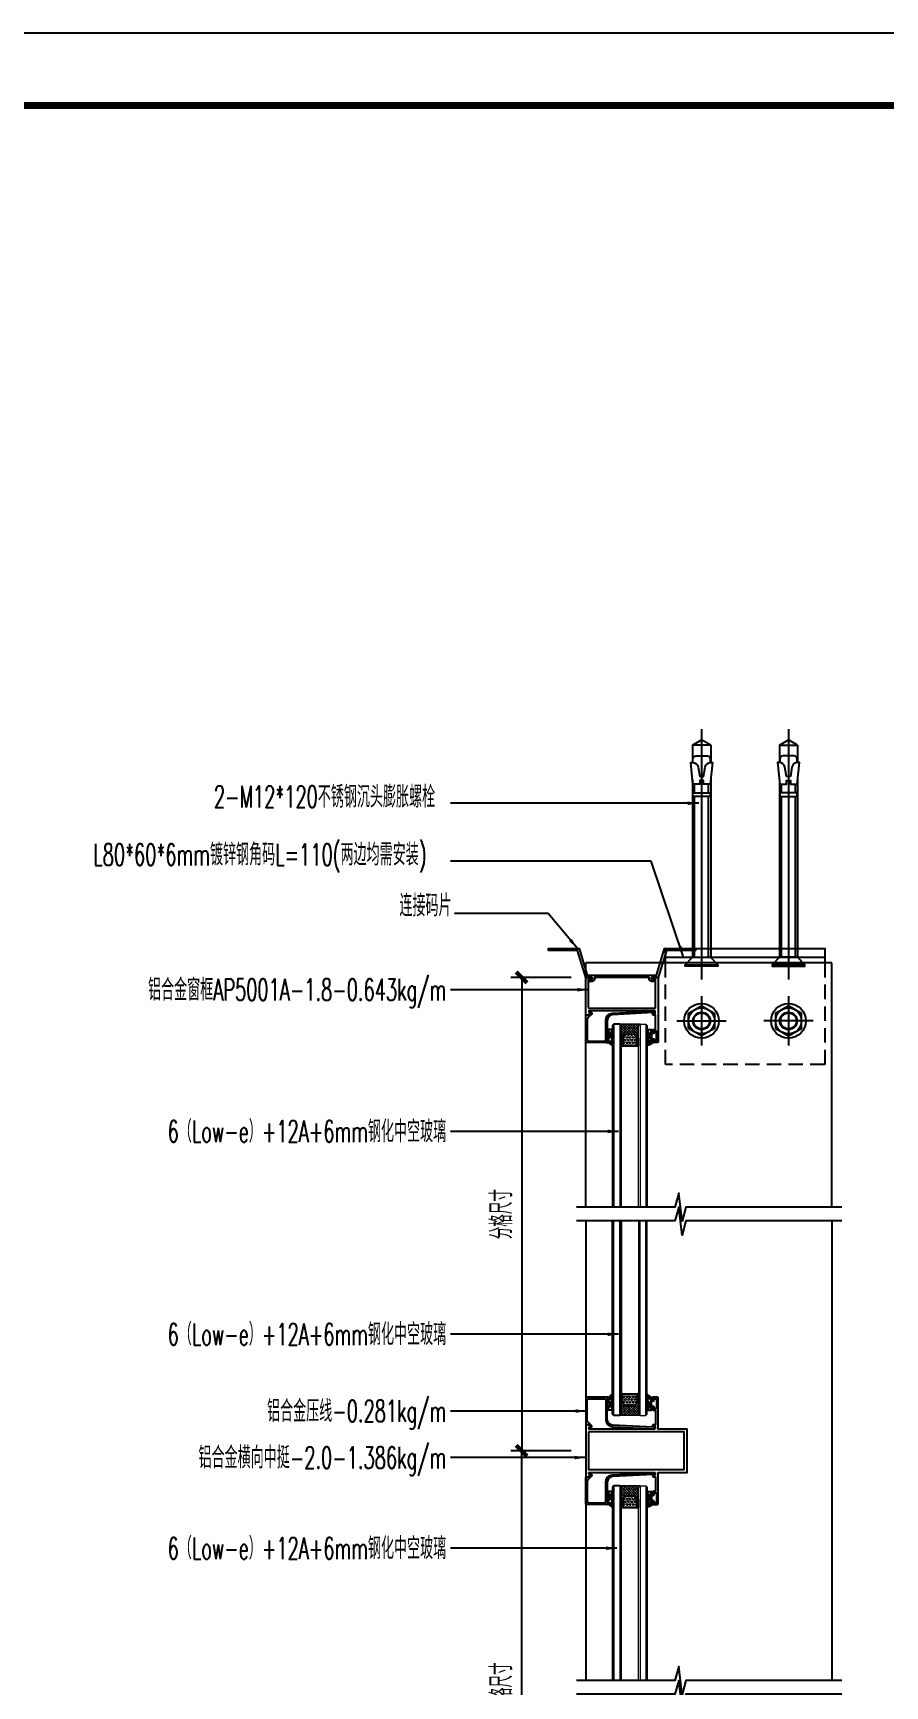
# Model space of a CAD drawing. Extents: x 6843040 to 15500510, y -6507076 to -4940511.
# Drawn here: x 7941657 to 7942245, y -6294146 to -6293005 of the extents above; entities that cross this region are included whole.
import ezdxf
from ezdxf.enums import TextEntityAlignment as Align

# ---------------------------------------------------------------- set-up
doc = ezdxf.new("R2010")
doc.units = 0
doc.header["$LTSCALE"] = 1000
doc.header["$MEASUREMENT"] = 0
for name, pattern in [('CENTER', [50.8, 31.75, -6.35, 6.35, -6.35]), ('DASHED', [0.75, 0.5, -0.25]), ('HIDDEN', [0.375, 0.25, -0.125]), ('LG', [4.1, 4, 0.1])]:
    doc.linetypes.add(name, pattern=pattern)
for name, color, linetype in [('A-SCREW', 241, 'Continuous'), ('GC', 3, 'Continuous'), ('LT-dim 1', 3, 'Continuous'), ('LT-dim 5', 3, 'Continuous'), ('LT-截断线', 1, 'Continuous'), ('LT-文字标注', 7, 'Continuous'), ('LT-紧固件', 253, 'Continuous'), ('PUB_TITLE', 4, 'Continuous'), ('XC', 61, 'Continuous'), ('XINGCAI', 4, 'LG'), ('XX', 8, 'DASHED')]:
    doc.layers.add(name, color=color, linetype=linetype)
for name, color, linetype, lineweight in [('Gasket（胶类）', 5, 'Continuous', 9), ('Glass-V（玻璃投影线）', 183, 'Continuous', 9), ('Glass（玻璃截面线）', 200, 'Continuous', 20), ('Hatch（填充）', 8, 'Continuous', 5), ('KSD-Glass(玻璃)', 10, 'Continuous', 25), ('KSD-Hatch（填充）', 8, 'Continuous', 5)]:
    doc.layers.add(name, color=color, linetype=linetype, lineweight=lineweight)
doc.styles.add('LT-dim', font='romans.shx', dxfattribs={"width": 0.7, "bigfont": 'hztxt.shx'})
doc.styles.add('LT-文字标注', font='romans.shx', dxfattribs={"width": 0.8, "bigfont": 'gbhzfs.shx'})
doc.styles.get("Standard").update_dxf_attribs({"font": 'gbenor.shx', "bigfont": 'gbcbig.shx'})
doc.dimstyles.new('LT-dim 5', dxfattribs={"dimscale": 5, "dimtxt": 3, "dimasz": 1.5, "dimexe": 1.5, "dimexo": 2, "dimgap": 0.8, "dimtad": 1, "dimdec": 0, "dimrnd": 1, "dimdsep": 46, "dimtxsty": 'LT-dim', "dimblk": 'ARCHTICK', "dimblk1": 'ARCHTICK', "dimblk2": 'ARCHTICK', "dimsah": 1, "dimcen": 2, "dimclrd": 256, "dimclre": 256, "dimclrt": 7, "dimazin": 0, "dimtfac": 1, "dimtix": 1, "dimtmove": 2, "dimatfit": 0, "dimfxl": 1, "dimtvp": 1, "dimarcsym": 1})
doc.dimstyles.new('LT-引线 5', dxfattribs={"dimscale": 5, "dimtxt": 3, "dimasz": 1.5, "dimexe": 1.5, "dimexo": 2, "dimgap": 0.8, "dimtad": 1, "dimdec": 0, "dimrnd": 1, "dimdsep": 46, "dimtxsty": 'Standard', "dimblk": 'ARCHTICK', "dimblk1": 'ARCHTICK', "dimblk2": 'ARCHTICK', "dimsah": 1, "dimcen": 2, "dimclrd": 256, "dimclre": 256, "dimclrt": 7, "dimazin": 0, "dimtfac": 1, "dimtix": 1, "dimtmove": 2, "dimatfit": 0, "dimfxl": 1, "dimtvp": 1, "dimarcsym": 1})
pattern_1 = [(225, (9184552.8215, -6708093.8043), (-0.5051394068, -1.852177825), [2.38125, -0.47625, 0, -0.47625])]
pattern_2 = [(315, (-1793154.78164, 874143.7932), (-0.36828478187, -0.36828478187), []), (225, (-1793154.78164, 874143.7932), (-0.36828478187, 0.36828478187), [])]
pattern_3 = [(45, (-1793154.78164, -874110.7532), (-0.36828478187, 0.36828478187), []), (135, (-1793154.78164, -874110.7532), (-0.36828478187, -0.36828478187), [])]
pattern_4 = [(315, (8342206.9807, -4952828.3681), (1.852177825, -0.5051394068), [2.38125, -0.47625, 0, -0.47625])]
pattern_5 = [(315, (8342206.9807, -4952509.6546), (1.852177825, -0.5051394068), [2.38125, -0.47625, 0, -0.47625])]

# ---------------------------------------------------------------- blocks, each defined once
blk = doc.blocks.new('_ArchTick')
at = {"color": 0, "linetype": 'ByBlock', "const_width": 0.4}
blk.add_lwpolyline([(-0.5, -0.5), (0.5, 0.5)], dxfattribs=at)
blk = doc.blocks.new('*D155')
at = {"layer": 'Defpoints', "color": 0, "transparency": 16777216}
for p in [(7941994.6, -6293983.2), (7942038.8, -6293983.2), (7942038.8, -6294309.9)]:
    blk.add_point(p, dxfattribs=at)
at = {"layer": 'LT-dim 5', "lineweight": -2, "transparency": 16777216}
for p, q in [((7942028.8, -6293983.2), (7941987.1, -6293983.2)), ((7941994.6, -6294309.9), (7941994.6, -6293983.2)), ((7942028.8, -6294309.9), (7941987.1, -6294309.9))]:
    blk.add_line(p, q, dxfattribs=at)
at = {"layer": 'LT-dim 5', "lineweight": -2, "transparency": 16777216, "xscale": 7.5, "yscale": 7.5, "zscale": 7.5}
for p, rotation in [((7941994.6, -6293983.2), 90), ((7941994.6, -6294309.9), 270)]:
    blk.add_blockref('_ArchTick', p, dxfattribs=dict(at, rotation=rotation))
at = {"layer": 'LT-dim 5', "color": 40, "transparency": 16777216, "insert": (7941980.6, -6294146.6), "char_height": 15, "attachment_point": 5, "rotation": 90, "style": 'LT-文字标注'}
blk.add_mtext('分格尺寸', dxfattribs=at)
blk = doc.blocks.new('*D156')
at = {"layer": 'Defpoints', "color": 0, "transparency": 16777216}
for p in [(7942038.8, -6293656.5), (7941994.6, -6293983.2), (7942038.8, -6293983.2)]:
    blk.add_point(p, dxfattribs=at)
at = {"layer": 'LT-dim 5', "lineweight": -2, "transparency": 16777216}
for p, q in [((7942028.8, -6293656.5), (7941987.1, -6293656.5)), ((7941994.6, -6293656.5), (7941994.6, -6293983.2)), ((7942028.8, -6293983.2), (7941987.1, -6293983.2))]:
    blk.add_line(p, q, dxfattribs=at)
at = {"layer": 'LT-dim 5', "lineweight": -2, "transparency": 16777216, "xscale": 7.5, "yscale": 7.5, "zscale": 7.5}
for p, rotation in [((7941994.6, -6293656.5), 90), ((7941994.6, -6293983.2), 270)]:
    blk.add_blockref('_ArchTick', p, dxfattribs=dict(at, rotation=rotation))
at = {"layer": 'LT-dim 5', "color": 40, "transparency": 16777216, "insert": (7941980.6, -6293819.9), "char_height": 15, "attachment_point": 5, "rotation": 90, "style": 'LT-文字标注'}
blk.add_mtext('分格尺寸', dxfattribs=at)
blk = doc.blocks.new('LT-BLK-20240726220731', base_point=(1166113.37, -432586.31))
at = {"layer": 'LT-紧固件', "linetype": 'HIDDEN', "ltscale": 10}
for p, q in [((1166109.17, -432484.54), (1166113.37, -432482.11)), ((1166117.57, -432484.54), (1166113.37, -432482.11)), ((1166109.17, -432484.54), (1166109.17, -432492.54)), ((1166117.57, -432484.54), (1166109.17, -432484.54)), ((1166117.57, -432484.54), (1166117.57, -432492.54)), ((1166109.17, -432500.54), (1166109.17, -432582.11)), ((1166117.57, -432500.54), (1166117.57, -432582.11))]:
    blk.add_line(p, q, dxfattribs=at)
at = {"layer": 'LT-紧固件', "color": 1, "linetype": 'CENTER', "ltscale": 10}
blk.add_line((1166113.37, -432477.28), (1166113.37, -432592.5), dxfattribs=at)
at = {"layer": 'LT-紧固件', "linetype": 'ByBlock'}
for p, q in [((1166110.12, -432506.54), (1166110.12, -432502.54)), ((1166116.62, -432506.54), (1166116.62, -432502.54)), ((1166110.12, -432582.11), (1166110.12, -432508.27)), ((1166116.62, -432582.11), (1166116.62, -432508.27)), ((1166109.15, -432582.11), (1166117.6, -432582.11))]:
    blk.add_line(p, q, dxfattribs=at)
at = {"layer": 'LT-紧固件', "linetype": 'ByBlock', "ltscale": 5}
blk.add_line((1166105.84, -432585.65), (1166120.91, -432585.65), dxfattribs=at)
at = {"layer": 'LT-紧固件', "linetype": 'ByBlock'}
blk.add_lwpolyline([(1166109.37, -432492.54), (1166109.37, -432490.87, -0.414214), (1166110.71, -432489.54), (1166116.04, -432489.54, -0.414214), (1166117.37, -432490.87), (1166117.37, -432492.54)], format="xyb", dxfattribs=at)
blk.add_lwpolyline([(1166112.51, -432499.07), (1166114.24, -432499.07), (1166114.99, -432494.75, -0.364755), (1166117.62, -432492.54), (1166118.37, -432492.54), (1166117.37, -432502.54), (1166114.24, -432502.54), (1166114.24, -432500.8), (1166112.51, -432500.8), (1166112.51, -432502.54), (1166109.37, -432502.54), (1166108.37, -432492.54), (1166109.13, -432492.54, -0.364755), (1166111.76, -432494.75)], format="xyb", close=True, dxfattribs=at)
blk.add_lwpolyline([(1166117.37, -432506.54), (1166117.37, -432508.27), (1166109.37, -432508.27), (1166109.37, -432506.54)], close=True, dxfattribs=at)
at = {"layer": 'LT-紧固件', "linetype": 'ByBlock', "ltscale": 5}
blk.add_lwpolyline([(1166109.21, -432582.11), (1166117.54, -432582.11), (1166120.91, -432585.65), (1166120.91, -432586.31), (1166105.84, -432586.31), (1166105.84, -432585.65)], close=True, dxfattribs=at)
blk = doc.blocks.new('HILTI HSA & HDA-T & HSL-3 ANCHOR1')
at = {"layer": 'LT-dim 5', "xscale": 1.7, "yscale": 1.7, "zscale": 1.7, "rotation": 180}
blk.add_blockref('LT-BLK-20240726220731', (0, 7.1), dxfattribs=at)
blk = doc.blocks.new('*U148')
at = {"layer": 'Hatch（填充）'}
h = blk.add_hatch(dxfattribs=at)
h.set_pattern_fill('ANSI37', color=256, scale=10, style=0)
h.paths.add_polyline_path([(-6.8, 20.4), (-9.3, 21.7), (-9.3, 22.5), (-1, 22.5), (0, 23.5), (0, 9.5), (-1, 10.5), (-9.3, 10.5), (-9.3, 11.4), (-6.8, 12.6)])
h = blk.add_hatch(dxfattribs=at)
h.set_pattern_fill('ANSI37', color=256, scale=4.166667, angle=180, style=0)
h.set_pattern_definition(pattern_2)
h.paths.add_polyline_path([(-15.2, 22.5), (-9.3, 22.5), (-9.3, 21.7), (-15.2, 21.7)])
h = blk.add_hatch(dxfattribs=at)
h.set_pattern_fill('HEX', color=256, scale=5, style=0)
h.paths.add_polyline_path([(-7.2, 20.2), (-7.2, 12.9), (-9.4, 11.8), (-14.7, 11.8), (-14.7, 21.3), (-9.4, 21.3)])
h = blk.add_hatch(dxfattribs=at)
h.set_pattern_fill('ANSI37', color=256, scale=4.166667, angle=180, style=0)
h.set_pattern_definition(pattern_3)
h.paths.add_polyline_path([(-15.2, 10.5), (-9.3, 10.5), (-9.3, 11.4), (-15.2, 11.4)])
at = {"layer": 'Gasket（胶类）'}
for points in [[(-6.8, 20.4), (-9.3, 21.7), (-9.3, 22.5), (-1, 22.5), (0, 23.5), (0, 9.5), (-1, 10.5), (-9.3, 10.5), (-9.3, 11.4), (-6.8, 12.6)], [(-15.2, 22.5), (-15.2, 21.7), (-9.3, 21.7), (-9.3, 22.5)], [(-6.8, 20.4), (-6.8, 12.6), (-9.3, 11.4), (-15.2, 11.4), (-15.2, 21.7), (-9.3, 21.7)], [(-7.2, 20.2), (-7.2, 12.9), (-9.4, 11.8), (-14.7, 11.8), (-14.7, 21.3), (-9.4, 21.3)], [(-15.2, 10.5), (-15.2, 11.4), (-9.3, 11.4), (-9.3, 10.5)]]:
    blk.add_lwpolyline(points, close=True, dxfattribs=at)
at = {"layer": 'Glass-V（玻璃投影线）'}
for p, q in [((0, 27.5), (-134.3, 27.5)), ((0, 23.5), (-134.3, 23.5))]:
    blk.add_line(p, q, dxfattribs=at)
at = {"layer": 'Glass（玻璃截面线）'}
blk.add_lwpolyline([(-134.3, 22.5), (-1, 22.5), (0, 23.5), (0, 27.5), (-1, 28.5), (-134.3, 28.5)], dxfattribs=at)
at = {"layer": 'KSD-Glass(玻璃)'}
blk.add_lwpolyline([(-134.3, 10.5), (-1, 10.5), (0, 9.5), (0, 5.5), (-1, 4.5), (-134.3, 4.5)], dxfattribs=at)
at = {"layer": 'KSD-Hatch（填充）'}
for p, q in [((0, 9.5), (-134.3, 9.5)), ((0, 5.5), (-134.3, 5.5))]:
    blk.add_line(p, q, dxfattribs=at)
blk = doc.blocks.new('*U144')
at = {"layer": 'Hatch（填充）'}
h = blk.add_hatch(dxfattribs=at)
h.set_pattern_fill('ANSI37', color=256, scale=10, style=0)
h.paths.add_polyline_path([(-6.8, 20.4), (-9.3, 21.7), (-9.3, 22.5), (-1, 22.5), (0, 23.5), (0, 9.5), (-1, 10.5), (-9.3, 10.5), (-9.3, 11.4), (-6.8, 12.6)])
h = blk.add_hatch(dxfattribs=at)
h.set_pattern_fill('ANSI37', color=256, scale=4.166667, angle=180, style=0)
h.set_pattern_definition(pattern_2)
h.paths.add_polyline_path([(-15.2, 22.5), (-9.3, 22.5), (-9.3, 21.7), (-15.2, 21.7)])
h = blk.add_hatch(dxfattribs=at)
h.set_pattern_fill('HEX', color=256, scale=5, style=0)
h.paths.add_polyline_path([(-7.2, 20.2), (-7.2, 12.9), (-9.4, 11.8), (-14.7, 11.8), (-14.7, 21.3), (-9.4, 21.3)])
h = blk.add_hatch(dxfattribs=at)
h.set_pattern_fill('ANSI37', color=256, scale=4.166667, angle=180, style=0)
h.set_pattern_definition(pattern_3)
h.paths.add_polyline_path([(-15.2, 10.5), (-9.3, 10.5), (-9.3, 11.4), (-15.2, 11.4)])
at = {"layer": 'Gasket（胶类）'}
for points in [[(-6.8, 20.4), (-9.3, 21.7), (-9.3, 22.5), (-1, 22.5), (0, 23.5), (0, 9.5), (-1, 10.5), (-9.3, 10.5), (-9.3, 11.4), (-6.8, 12.6)], [(-15.2, 22.5), (-15.2, 21.7), (-9.3, 21.7), (-9.3, 22.5)], [(-6.8, 20.4), (-6.8, 12.6), (-9.3, 11.4), (-15.2, 11.4), (-15.2, 21.7), (-9.3, 21.7)], [(-7.2, 20.2), (-7.2, 12.9), (-9.4, 11.8), (-14.7, 11.8), (-14.7, 21.3), (-9.4, 21.3)], [(-15.2, 10.5), (-15.2, 11.4), (-9.3, 11.4), (-9.3, 10.5)]]:
    blk.add_lwpolyline(points, close=True, dxfattribs=at)
at = {"layer": 'Glass-V（玻璃投影线）'}
for p, q in [((0, 27.5), (-126.3, 27.5)), ((0, 23.5), (-126.3, 23.5))]:
    blk.add_line(p, q, dxfattribs=at)
at = {"layer": 'Glass（玻璃截面线）'}
blk.add_lwpolyline([(-126.3, 22.5), (-1, 22.5), (0, 23.5), (0, 27.5), (-1, 28.5), (-126.3, 28.5)], dxfattribs=at)
at = {"layer": 'KSD-Glass(玻璃)'}
blk.add_lwpolyline([(-126.3, 10.5), (-1, 10.5), (0, 9.5), (0, 5.5), (-1, 4.5), (-126.3, 4.5)], dxfattribs=at)
at = {"layer": 'KSD-Hatch（填充）'}
for p, q in [((0, 9.5), (-126.3, 9.5)), ((0, 5.5), (-126.3, 5.5))]:
    blk.add_line(p, q, dxfattribs=at)

msp = doc.modelspace()

# ---------------------------------------------------------------- hatches: boundary and pattern name
at = {"layer": 'LT-dim 1'}
h = msp.add_hatch(dxfattribs=at)
h.set_pattern_fill('ANSI36', color=256, scale=0.3, angle=-90)
h.set_pattern_definition(pattern_5)
edge = h.paths.add_edge_path()
edge.add_arc((7942053.1, -6293706.7), 5.15, 394.7149, 448.9231)
edge.add_line((7942053.2, -6293701.5), (7942054, -6293701.5))
edge.add_line((7942054, -6293701.5), (7942054, -6293700.4))
edge.add_line((7942054, -6293700.4), (7942057.3, -6293700.4))
edge.add_line((7942057.3, -6293700.4), (7942057.3, -6293703.7))
h = msp.add_hatch(dxfattribs=at)
h.set_pattern_fill('ANSI36', color=256, scale=0.3, angle=-90)
h.set_pattern_definition(pattern_5)
edge = h.paths.add_edge_path()
edge.add_arc((7942085.5, -6293706.7), 5.15, 91.0769, 145.2851, ccw=False)
edge.add_line((7942085.5, -6293701.5), (7942084.3, -6293701.5))
edge.add_line((7942084.3, -6293701.5), (7942084.3, -6293700.4))
edge.add_line((7942084.3, -6293700.4), (7942081.3, -6293700.4))
edge.add_line((7942081.3, -6293700.4), (7942081.3, -6293703.7))
h = msp.add_hatch(dxfattribs=at)
h.set_pattern_fill('ANSI36', color=256, scale=0.3, angle=-180)
h.set_pattern_definition(pattern_1)
edge = h.paths.add_edge_path()
edge.add_arc((7942053.1, -6293941.1), 5.15, -88.9231, -34.7149, ccw=False)
edge.add_line((7942053.2, -6293946.2), (7942054, -6293946.2))
edge.add_line((7942054, -6293946.2), (7942054, -6293947.4))
edge.add_line((7942054, -6293947.4), (7942057.3, -6293947.4))
edge.add_line((7942057.3, -6293947.4), (7942057.3, -6293944))
h = msp.add_hatch(dxfattribs=at)
h.set_pattern_fill('ANSI36', color=256, scale=0.3, angle=-180)
h.set_pattern_definition(pattern_1)
edge = h.paths.add_edge_path()
edge.add_arc((7942085.5, -6293941.1), 5.15, 214.7149, 268.9231)
edge.add_line((7942085.5, -6293946.2), (7942084.3, -6293946.2))
edge.add_line((7942084.3, -6293946.2), (7942084.3, -6293947.4))
edge.add_line((7942084.3, -6293947.4), (7942081.3, -6293947.4))
edge.add_line((7942081.3, -6293947.4), (7942081.3, -6293944))
h = msp.add_hatch(dxfattribs=at)
h.set_pattern_fill('ANSI36', color=256, scale=0.3, angle=-90)
h.set_pattern_definition(pattern_4)
edge = h.paths.add_edge_path()
edge.add_arc((7942053.1, -6294025.4), 5.15, 394.7149, 448.9231)
edge.add_line((7942053.2, -6294020.2), (7942054, -6294020.2))
edge.add_line((7942054, -6294020.2), (7942054, -6294019.1))
edge.add_line((7942054, -6294019.1), (7942057.3, -6294019.1))
edge.add_line((7942057.3, -6294019.1), (7942057.3, -6294022.4))
h = msp.add_hatch(dxfattribs=at)
h.set_pattern_fill('ANSI36', color=256, scale=0.3, angle=-90)
h.set_pattern_definition(pattern_4)
edge = h.paths.add_edge_path()
edge.add_arc((7942085.5, -6294025.4), 5.15, 91.0769, 145.2851, ccw=False)
edge.add_line((7942085.5, -6294020.2), (7942084.3, -6294020.2))
edge.add_line((7942084.3, -6294020.2), (7942084.3, -6294019.1))
edge.add_line((7942084.3, -6294019.1), (7942081.3, -6294019.1))
edge.add_line((7942081.3, -6294019.1), (7942081.3, -6294022.4))

# ---------------------------------------------------------------- linework, layer by layer
at = {"color": 3}
msp.add_line((7942093.8, -6293642.5), (7942203.8, -6293642.5), dxfattribs=at)
msp.add_lwpolyline([(7942093.8, -6293646.5), (7942093.8, -6293636.5), (7942203.8, -6293636.5), (7942203.8, -6293646.5)], dxfattribs=at)
at = {"layer": 'GC'}
msp.add_lwpolyline([(7942053.8, -6293656.5), (7942044.9, -6293656.5, -0.512569), (7942042.8, -6293659.4), (7942041.2, -6293659.4), (7942041.2, -6293657.9), (7942042.8, -6293657.9, 1), (7942042.8, -6293656.5), (7942038.8, -6293656.5), (7942033.1, -6293638), (7942013.1, -6293638), (7942013.1, -6293636.5), (7942034.2, -6293636.5), (7942039.9, -6293655), (7942087.7, -6293655), (7942093.3, -6293636.5), (7942114.5, -6293636.5), (7942114.5, -6293638), (7942094.5, -6293638), (7942088.8, -6293656.5), (7942084.7, -6293656.5, 1), (7942084.7, -6293657.9), (7942086.4, -6293657.9), (7942086.4, -6293659.4), (7942084.7, -6293659.4, -0.512569), (7942082.6, -6293656.5), (7942053.8, -6293656.5)], format="xyb", dxfattribs=at)
at = {"layer": 'LT-dim 1'}
for p, q in [((7942054, -6293700.4), (7942057.3, -6293692.5)), ((7942054, -6293692.5), (7942057.3, -6293700.4)), ((7942084.3, -6293700.4), (7942081.3, -6293692.5)), ((7942084.3, -6293692.5), (7942081.3, -6293700.4)), ((7942054, -6293947.4), (7942057.3, -6293955.2)), ((7942054, -6293955.2), (7942057.3, -6293947.4)), ((7942084.3, -6293947.4), (7942081.3, -6293955.2)), ((7942084.3, -6293955.2), (7942081.3, -6293947.4)), ((7942054, -6294019.1), (7942057.3, -6294011.3)), ((7942054, -6294011.3), (7942057.3, -6294019.1)), ((7942084.3, -6294011.2), (7942081.3, -6294019.1)), ((7942084.3, -6294019.1), (7942081.3, -6294011.3))]:
    msp.add_line(p, q, dxfattribs=at)
for points in [[(7942054, -6293700.4), (7942057.3, -6293700.4), (7942057.3, -6293692.5), (7942054, -6293692.5)], [(7942084.3, -6293700.4), (7942081.3, -6293700.4), (7942081.3, -6293692.5), (7942084.3, -6293692.5)], [(7942054, -6293947.4), (7942057.3, -6293947.4), (7942057.3, -6293955.2), (7942054, -6293955.2)], [(7942084.3, -6293947.4), (7942081.3, -6293947.4), (7942081.3, -6293955.2), (7942084.3, -6293955.2)], [(7942054, -6294019.1), (7942057.3, -6294019.1), (7942057.3, -6294011.3), (7942054, -6294011.3)], [(7942084.3, -6294019.1), (7942081.3, -6294019.1), (7942081.3, -6294011.3), (7942084.3, -6294011.3)]]:
    msp.add_lwpolyline(points, close=True, dxfattribs=at)
for centre, start, end in [((7942053.1, -6293706.7), 34.7149, 91.0769), ((7942085.5, -6293706.7), 88.9231, 145.2851), ((7942053.1, -6293941.1), 268.9231, 325.2851), ((7942085.5, -6293941.1), 214.7149, 271.0769), ((7942053.1, -6294025.4), 34.7149, 91.0769), ((7942085.5, -6294025.4), 88.9231, 145.2851)]:
    msp.add_arc(centre, 5.15, start, end, dxfattribs=at)
at = {"layer": 'LT-截断线', "color": 3}
for points in [[(7942215.7, -6293815.1), (7942107.9, -6293815.1), (7942105.3, -6293824.8), (7942103, -6293805.5), (7942100.4, -6293815.1), (7942032.4, -6293815.1)], [(7942215.7, -6293824.6), (7942107.9, -6293824.6), (7942105.3, -6293834.3), (7942103, -6293815), (7942100.4, -6293824.6), (7942032.4, -6293824.6)], [(7942215.7, -6294141.8), (7942107.9, -6294141.8), (7942105.3, -6294151.5), (7942103, -6294132.2), (7942100.4, -6294141.8), (7942032.4, -6294141.8)], [(7942215.7, -6294151.3), (7942107.9, -6294151.3), (7942105.3, -6294161), (7942103, -6294141.7), (7942100.4, -6294151.3), (7942032.4, -6294151.3)]]:
    msp.add_lwpolyline(points, dxfattribs=at)
at = {"layer": 'LT-紧固件', "color": 1, "linetype": 'CENTER', "ltscale": 0.1}
for p, q in [((7942118.8, -6293669.5), (7942118.8, -6293703.5)), ((7942178.8, -6293669.5), (7942178.8, -6293703.5)), ((7942101.8, -6293686.5), (7942135.8, -6293686.5)), ((7942195.8, -6293686.5), (7942161.8, -6293686.5))]:
    msp.add_line(p, q, dxfattribs=at)
at = {"layer": 'LT-紧固件', "linetype": 'ByBlock', "ltscale": 5}
for points in [[(7942127.8, -6293691.7), (7942118.8, -6293696.9), (7942109.8, -6293691.7), (7942109.8, -6293681.3), (7942118.8, -6293676.1), (7942127.8, -6293681.3)], [(7942169.8, -6293691.7), (7942178.8, -6293696.9), (7942187.8, -6293691.7), (7942187.8, -6293681.3), (7942178.8, -6293676.1), (7942169.8, -6293681.3)]]:
    msp.add_lwpolyline(points, close=True, dxfattribs=at)
for centre, radius in [((7942118.8, -6293686.5), 12), ((7942118.8, -6293686.5), 9), ((7942118.8, -6293686.5), 6), ((7942178.8, -6293686.5), 12), ((7942178.8, -6293686.5), 9), ((7942178.8, -6293686.5), 6)]:
    msp.add_circle(centre, radius, dxfattribs=at)
at = {"layer": 'LT-紧固件', "linetype": 'HIDDEN', "ltscale": 10}
for centre in [(7942118.8, -6293686.5), (7942178.8, -6293686.5)]:
    msp.add_circle(centre, 5.5, dxfattribs=at)
at = {"layer": 'PUB_TITLE'}
msp.add_lwpolyline([(7940525.4, -6295104.7), (7943495.4, -6295104.7), (7943495.4, -6293004.7), (7940525.4, -6293004.7)], close=True, dxfattribs=at)
at = {"layer": 'PUB_TITLE', "const_width": 5}
msp.add_lwpolyline([(7940650.4, -6295054.7), (7943445.4, -6295054.7), (7943445.4, -6293054.7), (7940650.4, -6293054.7)], close=True, dxfattribs=at)
at = {"layer": 'XINGCAI'}
for p, q in [((7942038.8, -6293815.1), (7942038.8, -6293646.5)), ((7942208.8, -6293646.5), (7942038.8, -6293646.5)), ((7942208.8, -6293815.1), (7942208.8, -6293646.5)), ((7942038.8, -6293824.6), (7942038.8, -6294141.8)), ((7942208.8, -6293824.6), (7942208.8, -6294141.8))]:
    msp.add_line(p, q, dxfattribs=at)
for points in [[(7942041.5, -6293680.9, -0.339454), (7942041.3, -6293681.9), (7942040.7, -6293682.5), (7942038.8, -6293682.5), (7942038.8, -6293656.5), (7942042.8, -6293656.5, -1), (7942042.8, -6293657.9), (7942040.6, -6293657.9), (7942040.6, -6293677.2, 0.414214), (7942041.1, -6293677.7), (7942086.5, -6293677.7, 0.414214), (7942087, -6293677.2), (7942087, -6293657.9), (7942084.7, -6293657.9, -1), (7942084.7, -6293656.5), (7942088.8, -6293656.5), (7942088.8, -6293701, -0.414214), (7942088.3, -6293701.5), (7942085.5, -6293701.5, -0.414214), (7942085, -6293701), (7942085, -6293699.3, -1), (7942086, -6293699.3), (7942086, -6293700.4), (7942087.6, -6293700.4), (7942087.6, -6293693.6), (7942086, -6293693.6), (7942086, -6293694.8, -1), (7942085, -6293694.8), (7942085, -6293693, -0.414214), (7942085.5, -6293692.5), (7942087, -6293692.5), (7942087, -6293682.5), (7942085.6, -6293682.5, -1), (7942085.6, -6293681.3), (7942086.8, -6293681.3), (7942086.8, -6293680, 0.414214), (7942086.3, -6293679.5), (7942041.2, -6293679.5, 0.57735), (7942040.9, -6293680)], [(7942040.4, -6293682.9), (7942042, -6293681.3), (7942041.1, -6293680.1, -0.606815), (7942041.3, -6293679.8), (7942042, -6293679.8, -0.244698), (7942042.2, -6293679.9), (7942042.8, -6293680.7, -0.36397), (7942042.7, -6293682), (7942040.2, -6293684.5, 0.198912), (7942039.9, -6293685.3), (7942039.9, -6293686.5), (7942039.9, -6293699.4, 0.414214), (7942040.9, -6293700.4), (7942051.8, -6293700.4, 0.414214), (7942052.6, -6293699.6), (7942052.6, -6293686.2, -0.39896), (7942057.3, -6293681.2), (7942085.9, -6293679.7, -1.770771), (7942085.3, -6293680.8), (7942057.4, -6293682.3, 0.39896), (7942053.7, -6293686.2), (7942053.7, -6293693.3), (7942054, -6293693.3), (7942053.7, -6293694.3), (7942054, -6293694.3), (7942053.7, -6293695.3), (7942054, -6293695.3), (7942053.7, -6293696.3), (7942054, -6293696.3), (7942053.7, -6293697.3), (7942054, -6293697.3), (7942053.7, -6293698.3), (7942054, -6293698.3), (7942053.7, -6293699.3), (7942054, -6293699.3), (7942053.7, -6293700.3), (7942054, -6293700.3), (7942054, -6293701.5), (7942039.3, -6293701.5, -0.414214), (7942038.8, -6293701), (7942038.8, -6293682.9, -0.493145), (7942039.2, -6293682.6)], [(7942086.8, -6294000), (7942085.6, -6294000, 1), (7942085.6, -6294001.2), (7942087, -6294001.2), (7942087, -6294011.2), (7942085.5, -6294011.2, 0.414214), (7942085, -6294011.7), (7942085, -6294013.5, 1), (7942086, -6294013.5), (7942086, -6294012.3), (7942087.6, -6294012.3), (7942087.6, -6294019.1), (7942086, -6294019.1), (7942086, -6294018, 1), (7942085, -6294018), (7942085, -6294019.7, 0.414214), (7942085.5, -6294020.2), (7942088.3, -6294020.2, 0.414214), (7942088.8, -6294019.7), (7942088.8, -6293998.2), (7942108.8, -6293998.2), (7942108.8, -6293968.2), (7942088.8, -6293968.2), (7942088.8, -6293946.7, 0.414214), (7942088.3, -6293946.2), (7942085.5, -6293946.2, 0.414214), (7942085, -6293946.7), (7942085, -6293948.5, 1), (7942086, -6293948.5), (7942086, -6293947.3), (7942087.6, -6293947.3), (7942087.6, -6293954.1), (7942086, -6293954.1), (7942086, -6293953, 1), (7942085, -6293953), (7942085, -6293954.7, 0.414214), (7942085.5, -6293955.2), (7942087, -6293955.2), (7942087, -6293965.2), (7942085.6, -6293965.2, 1), (7942085.6, -6293966.4), (7942086.8, -6293966.4), (7942086.8, -6293967.7, -0.414214), (7942086.3, -6293968.2), (7942041.2, -6293968.2, -0.57735), (7942040.9, -6293967.8), (7942041.5, -6293966.9, 0.339454), (7942041.3, -6293965.9), (7942040.7, -6293965.2), (7942038.8, -6293965.2), (7942038.8, -6294001.2), (7942040.7, -6294001.2), (7942041.3, -6294000.6, 0.339454), (7942041.5, -6293999.6), (7942040.9, -6293998.7, -0.57735), (7942041.2, -6293998.2), (7942086.3, -6293998.2, -0.414214), (7942086.8, -6293998.7)], [(7942040.4, -6293964.8), (7942042, -6293966.4), (7942041.1, -6293967.7, 0.606815), (7942041.3, -6293968), (7942042, -6293968, 0.244698), (7942042.2, -6293967.9), (7942042.8, -6293967, 0.36397), (7942042.7, -6293965.7), (7942040.2, -6293963.2, -0.198912), (7942039.9, -6293962.5), (7942039.9, -6293961.2), (7942039.9, -6293948.3, -0.414214), (7942040.9, -6293947.3), (7942051.8, -6293947.3, -0.414214), (7942052.6, -6293948.1), (7942052.6, -6293961.6, 0.39896), (7942057.3, -6293966.6), (7942085.9, -6293968.1, 1.770771), (7942085.3, -6293966.9), (7942057.4, -6293965.5, -0.39896), (7942053.7, -6293961.6), (7942053.7, -6293954.4), (7942054, -6293954.4), (7942053.7, -6293953.4), (7942054, -6293953.4), (7942053.7, -6293952.4), (7942054, -6293952.4), (7942053.7, -6293951.4), (7942054, -6293951.4), (7942053.7, -6293950.4), (7942054, -6293950.4), (7942053.7, -6293949.4), (7942054, -6293949.4), (7942053.7, -6293948.4), (7942054, -6293948.4), (7942053.7, -6293947.4), (7942054, -6293947.4), (7942054, -6293946.2), (7942039.3, -6293946.2, 0.414214), (7942038.8, -6293946.7), (7942038.8, -6293964.9, 0.493145), (7942039.2, -6293965.2)], [(7942040.4, -6294001.6), (7942042, -6294000), (7942041.1, -6293998.8, -0.606815), (7942041.3, -6293998.5), (7942042, -6293998.5, -0.244698), (7942042.2, -6293998.6), (7942042.8, -6293999.5, -0.36397), (7942042.7, -6294000.7), (7942040.2, -6294003.3, 0.198912), (7942039.9, -6294004), (7942039.9, -6294005.2), (7942039.9, -6294018.1, 0.414214), (7942040.9, -6294019.1), (7942051.8, -6294019.1, 0.414214), (7942052.6, -6294018.3), (7942052.6, -6294004.9, -0.39896), (7942057.3, -6293999.9), (7942085.9, -6293998.4, -1.770771), (7942085.3, -6293999.5), (7942057.4, -6294001, 0.39896), (7942053.7, -6294004.9), (7942053.7, -6294012), (7942054, -6294012), (7942053.7, -6294013), (7942054, -6294013), (7942053.7, -6294014), (7942054, -6294014), (7942053.7, -6294015), (7942054, -6294015), (7942053.7, -6294016), (7942054, -6294016), (7942053.7, -6294017), (7942054, -6294017), (7942053.7, -6294018), (7942054, -6294018), (7942053.7, -6294019), (7942054, -6294019), (7942054, -6294020.2), (7942039.3, -6294020.2, -0.414214), (7942038.8, -6294019.7), (7942038.8, -6294001.6, -0.493145), (7942039.2, -6294001.3)]]:
    msp.add_lwpolyline(points, format="xyb", close=True, dxfattribs=at)
msp.add_lwpolyline([(7942040.8, -6293970.2), (7942040.8, -6293996.2), (7942106.8, -6293996.2), (7942106.8, -6293970.2)], close=True, dxfattribs=at)
at = {"layer": 'XX', "ltscale": 0.02}
msp.add_lwpolyline([(7942203.8, -6293646.5), (7942203.8, -6293716.5), (7942093.8, -6293716.5), (7942093.8, -6293646.5)], dxfattribs=at)

# ---------------------------------------------------------------- block references
at = {"layer": 'A-SCREW', "yscale": 0.8823529411764706, "zscale": 0.8823529411764706, "rotation": 180}
for p, xscale in [((7942118.8, -6293642.5, 0), 0.8823529411764706), ((7942178.8, -6293642.5, 0), -0.8823529411764706)]:
    msp.add_blockref('HILTI HSA & HDA-T & HSL-3 ANCHOR1', p, dxfattribs=dict(at, xscale=xscale))
at = {"layer": 'XC', "xscale": -1, "rotation": 270}
for name, p in [('*U144', (7942052.8, -6293688.8)), ('*U148', (7942052.8, -6294007.5))]:
    msp.add_blockref(name, p, dxfattribs=at)
at = {"layer": 'XC', "rotation": 270}
msp.add_blockref('*U148', (7942052.8, -6293958.9), dxfattribs=at)

# ---------------------------------------------------------------- texts
at = {"layer": 'LT-文字标注', "style": 'LT-dim', "width": 0.6}
for s, p in [('2-M12*120不锈钢沉头膨胀螺栓', (7941782.1, -6293543.8)), ('L80*60*6mm镀锌钢角码L=110(两边均需安装)', (7941698.8, -6293583.7)), ('连接码片', (7941910.2, -6293618.9))]:
    msp.add_text(s, height=15, dxfattribs=at).set_placement(p, align=Align.BOTTOM_LEFT)
for s, p in [('铝合金窗框AP5001A-1.8-0.643kg/m', (7941942.5, -6293665)), ('6（Low-e）+12A+6mm钢化中空玻璃', (7941942.5, -6293762.8)), ('6（Low-e）+12A+6mm钢化中空玻璃', (7941942.5, -6293902.8)), ('铝合金压线-0.281kg/m', (7941942.5, -6293955.8)), ('铝合金横向中挺-2.0-1.386kg/m', (7941942.5, -6293987.9)), ('6（Low-e）+12A+6mm钢化中空玻璃', (7941942.5, -6294050.5))]:
    msp.add_text(s, height=15, dxfattribs=at).set_placement(p, align=Align.MIDDLE_RIGHT)

# ---------------------------------------------------------------- dimensions: what is measured, and where the dimension line sits
at = {"layer": 'LT-dim 5'}
for p1, angle, picture, middle in [((7942038.8, -6293656.5), 270, '*D156', (7941980.6, -6293819.9)), ((7942038.8, -6294309.9), 90, '*D155', (7941980.6, -6294146.6))]:
    dim = msp.add_linear_dim(base=(7941994.6, -6293983.2), p1=p1, p2=(7942038.8, -6293983.2), angle=angle, text='分格尺寸', dimstyle='LT-dim 5', override={"dimdec": 0, "dimlfac": 1, "dimtxsty": 'LT-文字标注', "dimclrt": 40, "dimtdec": 2}, dxfattribs=at)
    dim.commit()
    dim.dimension.update_dxf_attribs({"geometry": picture, "text_midpoint": middle})

# ---------------------------------------------------------------- leaders
at = {"layer": 'LT-文字标注'}
for points in [[(7942116.8, -6293536.3), (7942011.6, -6293536.3), (7941945.5, -6293536.3)], [(7942106.4, -6293642.5), (7942084.1, -6293576.2), (7941945.5, -6293576.2)], [(7942033.1, -6293636.5), (7942013, -6293612.3), (7941948.2, -6293612.3)], [(7942040.6, -6293665), (7942011.6, -6293665), (7941945.5, -6293665)], [(7942061.5, -6293762.8), (7942011.6, -6293762.8), (7941945.5, -6293762.8)], [(7942061.5, -6293902.8), (7942011.6, -6293902.8), (7941945.5, -6293902.8)], [(7942039.3, -6293955.8), (7942011.6, -6293955.8), (7941945.5, -6293955.8)], [(7942038.8, -6293987.9), (7942011.6, -6293987.9), (7941945.5, -6293987.9)], [(7942060.4, -6294050.5), (7942011.6, -6294050.5), (7941945.5, -6294050.5)]]:
    msp.add_leader(points, dimstyle='LT-引线 5', dxfattribs=at)

doc.saveas('drawing.dxf')
